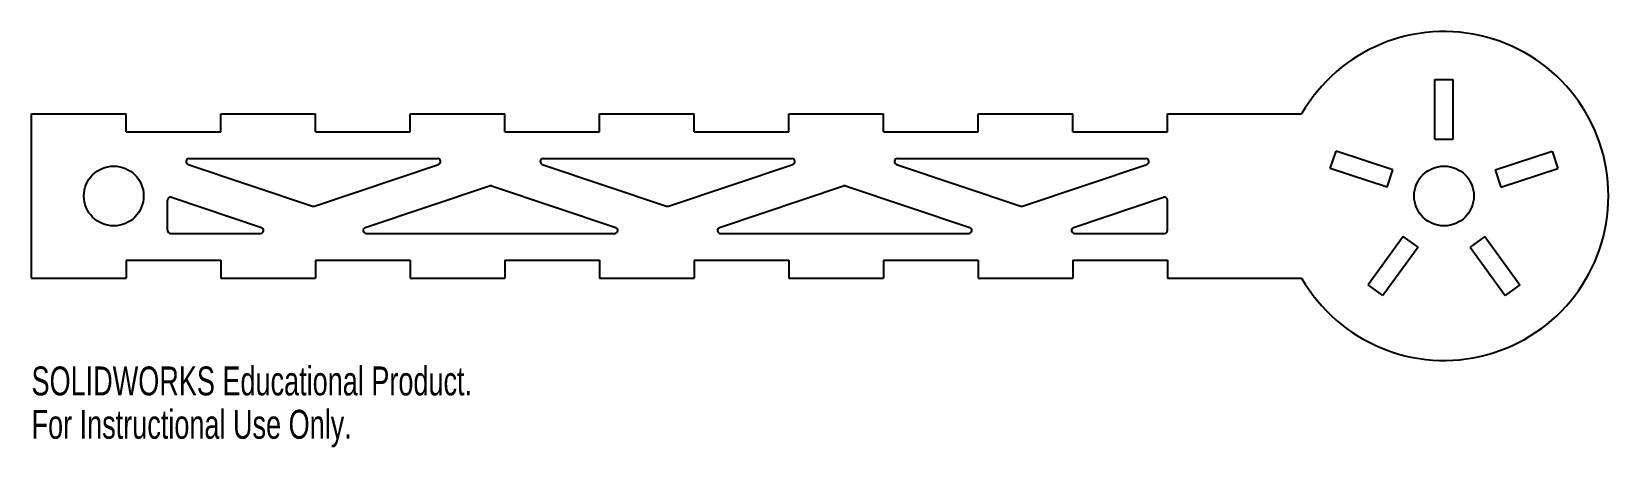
# Model space of a CAD drawing. Header units: millimetres. Extents: x -125 to 139, y -42 to 27.
import ezdxf

# ---------------------------------------------------------------- set-up
doc = ezdxf.new("R2010")
doc.units = ezdxf.units.MM
doc.styles.add('SLDTEXTSTYLE0', font='TXT', dxfattribs={"width": 0.7})

msp = doc.modelspace()

# ---------------------------------------------------------------- linework, layer by layer
at = {"color": 7, "linetype": 'Continuous', "lineweight": 25}
for p, q in [((109.72, 9.5), (109.72, 19.5)), ((109.72, 19.5), (112.78, 19.5)), ((112.78, 9.5), (112.78, 19.5)), ((-125, 13.75), (-109.17, 13.75)), ((-125, -13.75), (-125, 13.75)), ((-109.17, 10.75), (-109.17, 13.75)), ((-93.33, 13.75), (-77.5, 13.75)), ((-93.33, 10.75), (-93.33, 13.75)), ((-77.5, 10.75), (-77.5, 13.75)), ((-61.67, 13.75), (-45.83, 13.75)), ((-61.67, 10.75), (-61.67, 13.75)), ((-45.83, 10.75), (-45.83, 13.75)), ((-30, 13.75), (-14.17, 13.75)), ((-30, 10.75), (-30, 13.75)), ((-14.17, 10.75), (-14.17, 13.75)), ((1.67, 13.75), (17.5, 13.75)), ((1.67, 10.75), (1.67, 13.75)), ((17.5, 10.75), (17.5, 13.75)), ((33.33, 13.75), (49.17, 13.75)), ((33.33, 10.75), (33.33, 13.75)), ((49.17, 10.75), (49.17, 13.75)), ((65, 13.75), (87.43, 13.75)), ((65, 10.75), (65, 13.75)), ((-109.17, 10.75), (-93.33, 10.75)), ((-77.5, 10.75), (-61.67, 10.75)), ((-45.83, 10.75), (-30, 10.75)), ((-14.17, 10.75), (1.67, 10.75)), ((17.5, 10.75), (33.33, 10.75)), ((49.17, 10.75), (65, 10.75)), ((109.72, 9.5), (112.78, 9.5)), ((-98.8, 5.28), (-78.01, -1.7)), ((-98.64, 6.25), (-57.07, 6.25)), ((-77.69, -1.7), (-56.91, 5.28)), ((-39.57, 5.28), (-18.78, -1.7)), ((-39.41, 6.25), (2.16, 6.25)), ((-18.47, -1.7), (2.32, 5.28)), ((19.66, 5.28), (40.44, -1.7)), ((19.82, 6.25), (61.39, 6.25)), ((40.76, -1.7), (61.55, 5.28)), ((92.23, 4.58), (93.18, 7.48)), ((102.69, 4.39), (93.18, 7.48)), ((119.81, 4.39), (129.32, 7.48)), ((129.32, 7.48), (130.27, 4.58)), ((101.74, 1.49), (92.23, 4.58)), ((101.74, 1.49), (102.69, 4.39)), ((119.81, 4.39), (120.76, 1.49)), ((120.76, 1.49), (130.27, 4.58)), ((-69.18, -5.28), (-48.4, 1.7)), ((-48.08, 1.7), (-27.29, -5.28)), ((-9.96, -5.28), (10.83, 1.7)), ((11.15, 1.7), (31.93, -5.28)), ((-102.25, -5.75), (-102.25, -0.7)), ((-101.59, -0.22), (-86.52, -5.28)), ((49.27, -5.28), (64.34, -0.22)), ((65, -5.75), (65, -0.7)), ((-101.75, -6.25), (-86.68, -6.25)), ((-69.02, -6.25), (-27.45, -6.25)), ((-9.8, -6.25), (31.77, -6.25)), ((49.43, -6.25), (64.5, -6.25)), ((104.43, -6.79), (98.55, -14.88)), ((106.9, -8.58), (104.43, -6.79)), ((118.07, -6.79), (115.6, -8.58)), ((118.07, -6.79), (123.95, -14.88)), ((106.9, -8.58), (101.02, -16.67)), ((115.6, -8.58), (121.48, -16.67)), ((-109.17, -10.75), (-109.17, -13.75)), ((-109.17, -10.75), (-93.33, -10.75)), ((-93.33, -10.75), (-93.33, -13.75)), ((-77.5, -10.75), (-77.5, -13.75)), ((-77.5, -10.75), (-61.67, -10.75)), ((-61.67, -10.75), (-61.67, -13.75)), ((-45.83, -10.75), (-45.83, -13.75)), ((-45.83, -10.75), (-30, -10.75)), ((-30, -10.75), (-30, -13.75)), ((-14.17, -10.75), (-14.17, -13.75)), ((-14.17, -10.75), (1.67, -10.75)), ((1.67, -10.75), (1.67, -13.75)), ((17.5, -10.75), (17.5, -13.75)), ((17.5, -10.75), (33.33, -10.75)), ((33.33, -10.75), (33.33, -13.75)), ((49.17, -10.75), (49.17, -13.75)), ((49.17, -10.75), (65, -10.75)), ((65, -10.75), (65, -13.75)), ((-125, -13.75), (-109.17, -13.75)), ((-93.33, -13.75), (-77.5, -13.75)), ((-61.67, -13.75), (-45.83, -13.75)), ((-30, -13.75), (-14.17, -13.75)), ((1.67, -13.75), (17.5, -13.75)), ((33.33, -13.75), (49.17, -13.75)), ((65, -13.75), (87.43, -13.75)), ((101.02, -16.67), (98.55, -14.88)), ((123.95, -14.88), (121.48, -16.67))]:
    msp.add_line(p, q, dxfattribs=at)
for centre in [(-111.25, 0), (111.25, 0)]:
    msp.add_circle(centre, 5, dxfattribs=at)
for centre, radius, start, end in [((111.25, 0), 27.5, 210, 150), ((-98.64, 5.75), 0.5, 90, 251.4559), ((-57.07, 5.75), 0.5, 288.5441, 90), ((-39.41, 5.75), 0.5, 90, 251.4559), ((2.16, 5.75), 0.5, 288.5441, 90), ((19.82, 5.75), 0.5, 90, 251.4559), ((61.39, 5.75), 0.5, 288.5441, 90), ((-48.24, 1.22), 0.5, 71.4559, 108.5441), ((10.99, 1.22), 0.5, 71.4559, 108.5441), ((-101.75, -0.7), 0.5, 71.4559, 180), ((-77.85, -1.22), 0.5, 251.4559, 288.5441), ((-18.62, -1.22), 0.5, 251.4559, 288.5441), ((40.6, -1.22), 0.5, 251.4559, 288.5441), ((64.5, -0.7), 0.5, 0, 108.5441), ((-101.75, -5.75), 0.5, 180, 270), ((-86.68, -5.75), 0.5, 270, 71.4559), ((-69.02, -5.75), 0.5, 108.5441, 270), ((-27.45, -5.75), 0.5, 270, 71.4559), ((-9.8, -5.75), 0.5, 108.5441, 270), ((31.77, -5.75), 0.5, 270, 71.4559), ((49.43, -5.75), 0.5, 108.5441, 270), ((64.5, -5.75), 0.5, 270, 0)]:
    msp.add_arc(centre, radius, start, end, dxfattribs=at)

# ---------------------------------------------------------------- texts
at = {"color": 7, "linetype": 'Continuous', "char_height": 4.8336, "attachment_point": 1, "style": 'SLDTEXTSTYLE0'}
for s, insert in [('SOLIDWORKS Educational Product.', (-125, -28.52)), ('For Instructional Use Only.', (-125, -35.77))]:
    msp.add_mtext(s, dxfattribs=dict(at, insert=insert))

doc.saveas('drawing.dxf')
